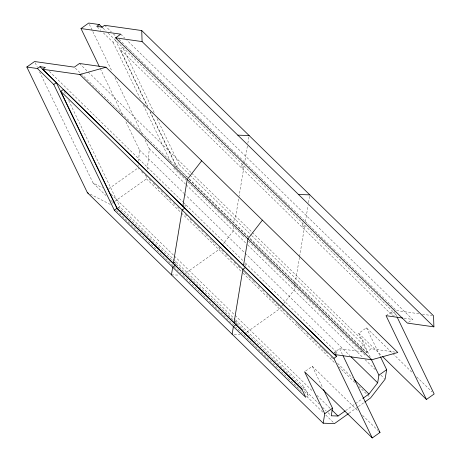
<?xml version="1.0" encoding="UTF-8"?>
<svg xmlns="http://www.w3.org/2000/svg" width="461" height="461" viewBox="0 0 461 461"><rect width="100%" height="100%" fill="white"/><g stroke="black" fill="none" stroke-linecap="round" stroke-linejoin="round"><path stroke-width="0.35" stroke-dasharray="2.31 1.73" d="M138.064 165.839L138.173 164.715M138.484 161.327L139.539 150.032L125.213 120.309M114.461 201.59L146.489 178.833L146.667 176.955M147.364 169.429L149.295 148.73L144.921 139.66M175.278 265.398L175.906 261.583L173.33 263.415M184.959 206.914L185.38 204.367L182.798 206.2M242.123 164.058L241.489 167.873L244.071 166.041L239.069 196.253M234.027 226.726L233.335 230.886L221.055 246.75M238.602 199.066L235.231 219.442L232.649 221.274M247.378 146.068L244.705 162.226L243.154 163.327M247.845 143.256L248.888 136.934M235.974 324.734L236.608 320.919L235.058 322.02M245.655 266.245L246.076 263.704L244.532 264.804M294.954 284.673L294.032 290.223L283.509 303.816M295.069 283.982L295.299 282.593L294.268 283.325M299.477 257.353L295.927 278.778L293.352 280.611M299.592 256.639L304.767 225.377L302.191 227.21L302.819 223.395L304.369 222.294M305.401 221.562L308.075 205.404M308.542 202.592L309.59 196.271M220.617 247.315L218.86 249.58L185.08 273.575M281.314 306.651L279.562 308.916L243.448 334.565L235.732 327.028M281.752 306.087L283.066 304.387M103.391 32.869L113.095 42.354L115.671 40.528L147.203 105.955M147.889 106.883L120.096 49.206L122.678 47.374L154.216 112.824M108.658 188.843L137.856 168.098L138.888 169.106M112.127 203.243L113.879 202.004M174.69 167.303L176.235 166.202L249.626 237.87M118.333 207.911L119.877 206.81L172.823 258.569M189.483 174.719L179.202 164.669L176.621 166.502L150.39 112.063M184.498 273.99L182.752 275.234L173.515 266.199M305.678 370.984L312.304 366.27L358.468 411.396M370.223 357.137L358.733 333.291L366.472 327.794L412.63 372.92M335.049 353.529L334.473 352.331L339.63 348.666L361.948 351.824M386.059 315.687L391.216 312.022L393.867 312.402L394.898 311.665M334.548 354.538L337.124 352.705L245.05 262.701M396.748 316.321L395.815 314.379L393.239 316.211L120.096 49.206M302.762 388.197L304.306 387.102L308.346 395.48L306.796 396.575M250.029 238.343L367.665 353.339L363.631 344.961L361.049 346.793L362.294 349.369M395.008 352.112L371.295 348.752L366.138 352.417L249.822 238.712M408.55 322.291L412.56 319.438L126.919 40.211M345.617 410.624L354.958 403.986M355.54 403.571L362.548 398.592M349.058 413.229L357.794 407.023M358.376 406.608L364.202 402.47M171.434 274.86L179.214 275.113M234.257 334.265L239.916 334.45M418.847 313.739L396.448 310.57L386.157 300.509M422.351 314.235L432.153 315.618M404.193 318.257L412.56 319.438M334.473 352.331L337.124 352.705M39.548 71.864L93.11 183.017L102.596 187.875M90.264 194.173L110.381 204.488M120.747 34.172L124.862 38.194M104.63 25.297L111.326 31.844M113.383 33.86L115.959 36.373M119.047 39.398L125.231 45.437M125.744 45.939L129.351 49.465M129.864 49.967L153.553 73.126M154.066 73.627L177.756 96.787M178.269 97.288L182.389 101.316M182.908 101.818L206.597 124.977M207.11 125.478L230.8 148.638M231.313 149.139L256.016 173.29M256.535 173.791L260.649 177.819M261.162 178.321L280.196 196.922M280.709 197.429L284.823 201.451M285.342 201.953L309.003 225.083M309.515 225.585L333.176 248.715M333.689 249.222L337.291 252.743M337.809 253.245L357.356 272.353M357.869 272.854L361.47 276.375M361.983 276.877L385.644 300.007M102.907 28.046L106.168 31.158M108.231 33.175L395.815 314.379M97.259 26.882L100.838 30.374M416.732 376.931L432.118 391.971M358.733 333.291L381.299 355.35M79.476 63.485L87.711 71.536M88.224 72.037L191.159 172.662M191.672 173.169L251.89 232.033M252.403 232.534L371.295 348.752M189.995 175.22L251.176 235.029M251.689 235.531L363.631 344.961M75.35 68.159L80.496 73.19M81.009 73.691L187.033 177.335M189.091 179.346L247.764 236.7M173.659 168.035L185.944 180.049M187.99 182.049L217.171 210.573M217.684 211.075L241.795 234.643M242.307 235.145L245.396 238.164M248.479 241.178L270.083 262.297M270.601 262.805L294.256 285.929M294.769 286.431L317.865 309.008M318.378 309.51L321.974 313.025M322.487 313.526L341.48 332.093M341.993 332.594L345.583 336.104M346.096 336.605L365.089 355.172M149.295 148.73L185.679 184.296M186.192 184.798L247.223 244.463M247.741 244.964L362.963 357.603M365.02 359.615L375.306 369.67M380.965 375.202L384.566 378.723M139.539 150.032L183.766 193.274M184.279 193.776L349.887 355.667M49.431 71.467L182.804 201.849M183.322 202.356L242.993 260.69M141.458 171.625L143.002 173.134M145.059 175.145L146.604 176.655M149.18 179.168L150.724 180.677M153.3 183.196L154.844 184.705M157.414 187.218L158.959 188.728M161.022 190.745L163.079 192.756M165.649 195.274L167.193 196.784M169.256 198.795L171.313 200.806M173.371 202.817L175.434 204.834M177.491 206.845L179.548 208.856M185.213 214.394L187.27 216.405M189.846 218.923L191.39 220.433M194.479 223.452L195.504 224.455M197.567 226.472L199.625 228.483M201.682 230.494L203.226 232.004M205.802 234.522L207.859 236.533M209.916 238.544L211.979 240.561M212.492 241.063L216.094 244.584M218.67 247.102L219.701 248.104M221.758 250.121L223.816 252.132M225.878 254.144L227.423 255.653M229.993 258.172L232.05 260.183M234.113 262.194L236.17 264.211M238.228 266.222L240.29 268.233M243.379 271.252L244.405 272.261M244.924 272.762L248.525 276.283M249.038 276.79L252.645 280.311M253.158 280.812L256.247 283.832M258.304 285.843L260.361 287.86M262.424 289.871L264.481 291.882M266.539 293.899L268.602 295.91M269.115 296.411L272.716 299.932M273.235 300.439L276.836 303.96M277.349 304.462L279.925 306.98M282.495 309.498L284.558 311.509M286.615 313.52L289.191 316.039M289.704 316.54L292.793 319.559M295.881 322.579L296.913 323.587M297.426 324.089L298.97 325.599M299.483 326.1L301.027 327.61M301.54 328.111L304.116 330.629M306.692 333.147L308.749 335.159M310.806 337.17L313.382 339.688M313.895 340.189L317.502 343.71M319.559 345.727L323.161 349.248M323.674 349.749L325.218 351.259M325.737 351.766L327.794 353.777M330.883 356.797L332.94 358.808M337.573 363.337L352.504 377.928M146.489 178.833L180.879 212.452M181.392 212.953L242.521 272.71M243.039 273.217L334.6 362.721M338.714 366.743L355.172 382.837M358.773 386.353L369.578 396.915M362.571 415.407L377.957 430.447M111.02 194.11L173.82 255.498M174.333 256.005L234.563 314.875M235.075 315.382L312.287 390.859M316.92 395.388L330.301 408.469M173.336 259.07L235.064 319.41M235.577 319.911L304.306 387.102M93.11 183.017L105.967 195.585M110.6 200.109L113.683 203.122M117.797 207.145L172.829 260.943M173.342 261.445L233.514 320.268M234.027 320.77L319.404 404.228M322.487 407.247L326.088 410.763M328.146 412.774L330.203 414.785M304.237 391.464L308.346 395.48M116.541 210.504L173.002 265.697M183.265 275.736L233.675 325.011M243.967 335.072L287.687 377.813M288.2 378.314L302.606 392.397M306.721 396.42L323.178 412.509M325.754 415.021L334.496 423.573M391.216 312.022L392.945 315.618M366.472 327.794L380.135 356.151M339.63 348.666L342.736 355.114M312.304 366.27L322.867 388.185M157.028 118.656L179.202 164.669M150.015 111.787L176.235 166.202M113.095 42.354L140.876 100.014M143.377 105.194L170.847 162.203M89.353 24.347L112.144 71.639M114.95 77.465L142.737 135.125M100.296 68.614L122.407 114.495M64.292 91.457L65.854 94.695M68.66 100.527L119.877 206.81M35.186 62.817L37.37 67.341"/><path stroke-width="0.69" d="M171.434 274.86L172.696 267.23L175.278 265.398M173.33 263.415L182.17 210.014L184.746 208.182M182.798 206.2L187.224 179.502L201.693 160.803M232.131 334.19L233.393 326.567L235.974 324.734M234.027 322.752L242.866 269.351L245.448 267.518M243.5 265.536L247.92 238.838L262.395 220.139M348.476 413.644L334.496 423.573L323.178 423.198L324.757 413.661L304.571 371.768L372.269 437.95L380.008 432.453L343.047 355.759M323.489 389.476L332.496 408.164L331.234 415.793L338.022 416.018L345.03 411.039M363.135 398.177L368.973 394.034L377.657 382.814L378.919 375.185L371.157 359.073M380.446 356.797L386.658 369.687L385.079 379.224L370.604 397.918L364.784 402.055M26.83 67.024L34.563 61.526L74.319 67.15L79.476 63.485L105.978 67.237L397.797 352.504L371.647 359.787L334.548 354.538L42.729 69.271L45.311 67.439L40.009 66.689L37.427 68.522L26.83 67.024L87.394 192.698L323.178 423.198M99.363 66.672L80.992 28.547L88.731 23.05L99.328 24.548L102.394 27.545M99.328 24.548L96.752 26.381L102.054 27.13L104.63 25.297L141.734 30.553L433.547 315.82L433.905 326.855L407.403 323.103L115.584 37.837L120.747 34.172L80.992 28.547M37.427 68.522L53.77 84.496L56.351 82.663L116.915 208.343L302.185 389.459M60.771 91.341L63.353 89.509L336.495 356.52L333.914 358.353L60.771 91.341L117.301 208.643L301.73 388.934L305.764 397.313L114.334 210.176L53.77 84.496M114.334 210.176L116.915 208.343M324.757 413.661L332.496 408.164M378.919 375.185L386.658 369.687M382.325 356.353L426.437 399.474L434.17 393.976L397.065 316.972M42.729 69.271L79.834 74.521L105.978 67.237M237.807 135.154L249.124 135.528M298.503 194.49L309.821 194.865M115.584 37.837L142.092 41.588L433.905 326.855M402.799 318.055L386.059 315.687L426.437 399.474M87.394 192.698L88.351 193.194M79.834 74.521L371.647 359.787M350.913 356.67L377.657 382.814M40.009 66.689L56.351 82.663M354.048 379.438L368.973 394.034M378.982 431.45L380.008 432.453M331.845 409.979L338.022 416.018M335.337 354.129L336.495 356.52M333.914 358.353L372.269 437.95M141.734 30.553L142.092 41.588"/></g></svg>
